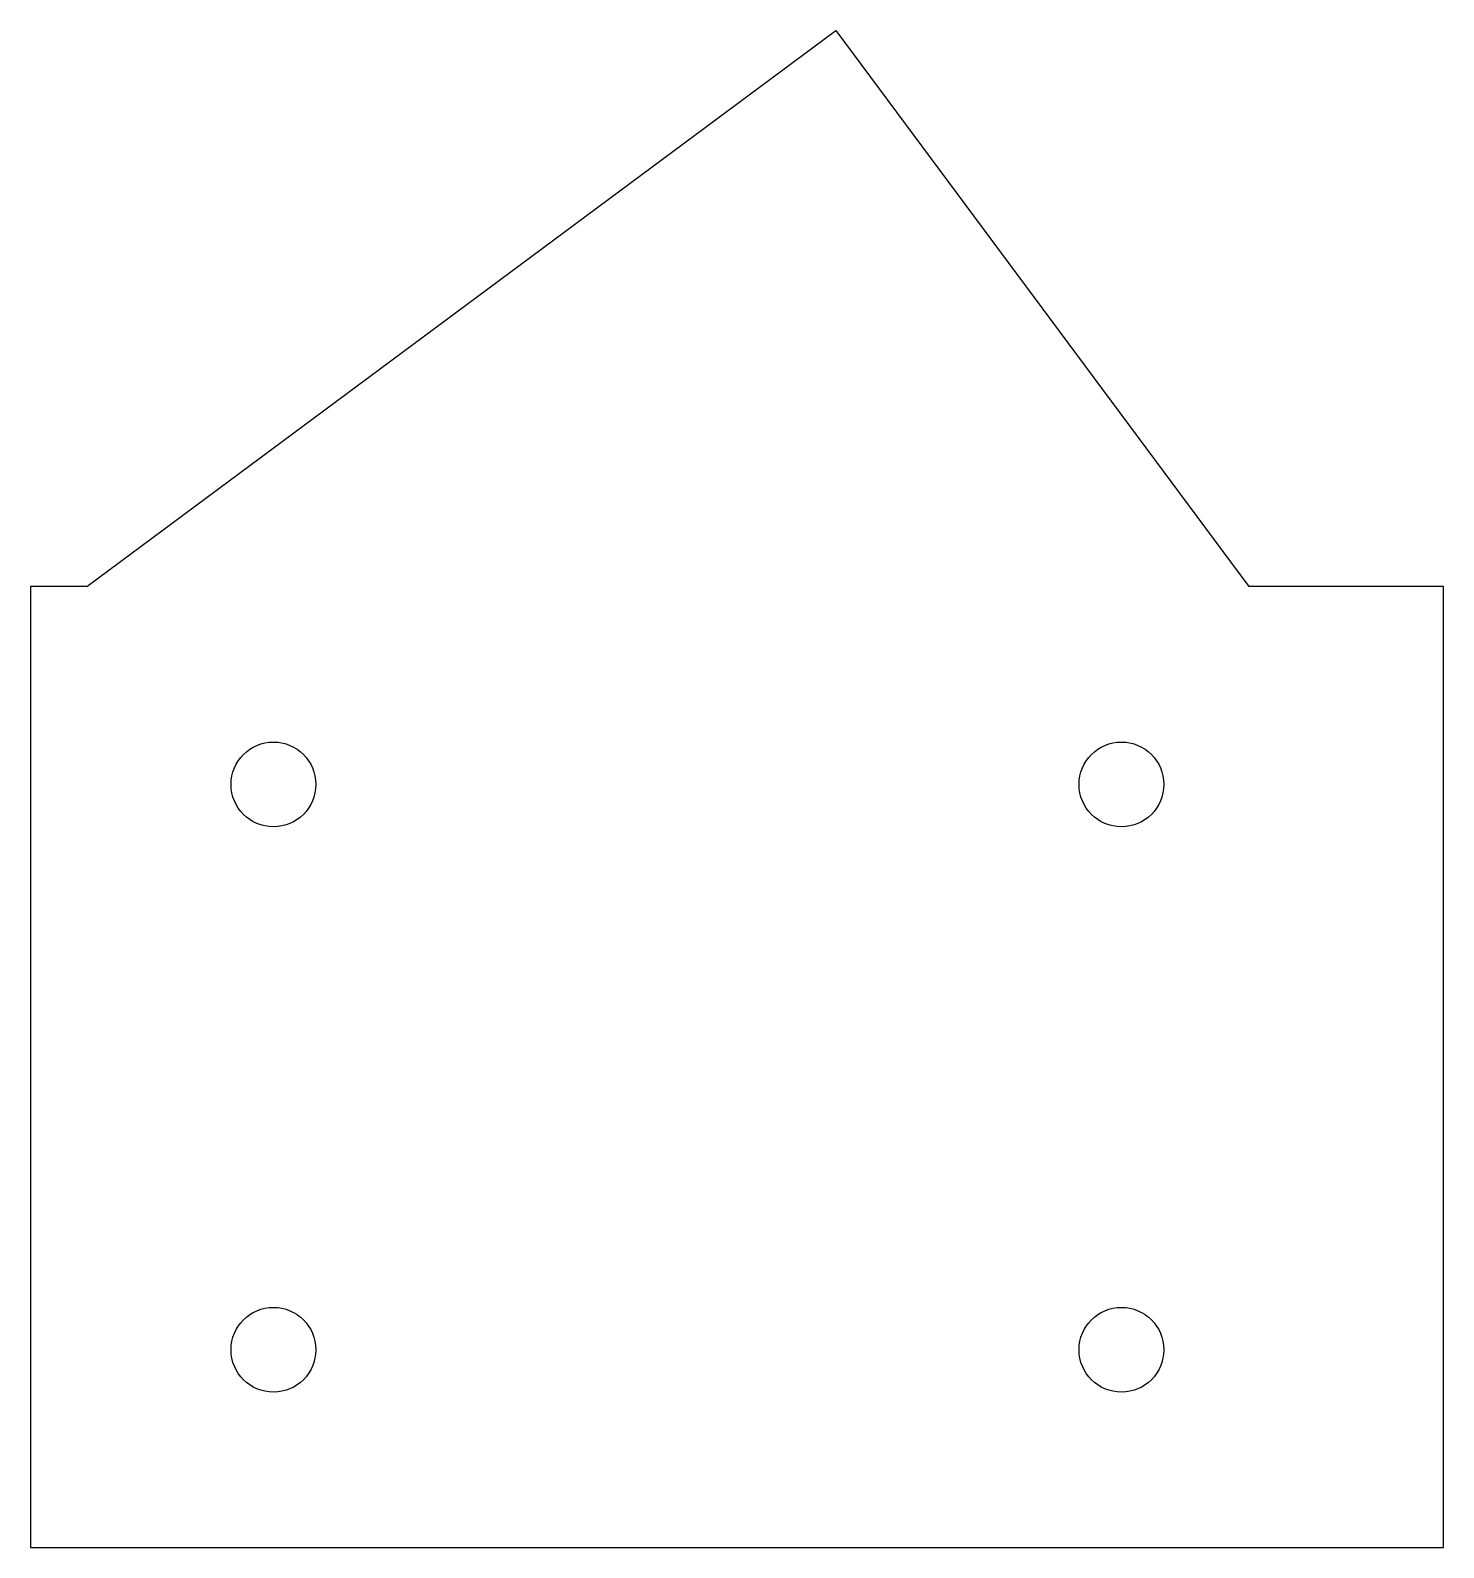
# Model space of a CAD drawing. Header units: millimetres. Extents: x -35.7 to 27.8, y 15.8 to 84.
import ezdxf

# ---------------------------------------------------------------- set-up
doc = ezdxf.new("R2010")
doc.units = ezdxf.units.MM
doc.layers.add('Sketch078', color=7, linetype='CONTINUOUS')

msp = doc.modelspace()

# ---------------------------------------------------------------- linework, layer by layer
at = {"layer": 'Sketch078'}
for p, q in [((-33.142, 58.987, 21.278), (0.504116, 83.9748, 21.278)), ((0.504116, 83.9748, 21.278), (19.0617, 58.987, 21.278)), ((-33.142, 58.987, 21.278), (-35.682, 58.987, 21.278)), ((-35.682, 58.987, 21.278), (-35.682, 15.807, 21.278)), ((27.818, 58.987, 21.278), (19.0617, 58.987, 21.278)), ((27.818, 15.807, 21.278), (27.818, 58.987, 21.278)), ((-35.682, 15.807, 21.278), (27.818, 15.807, 21.278))]:
    msp.add_line(p, q, dxfattribs=at)
for centre in [(-24.7594, 50.097), (13.3406, 50.097), (-24.7594, 24.697), (13.3406, 24.697)]:
    msp.add_circle(centre, 1.905, dxfattribs=at)

doc.saveas('drawing.dxf')
